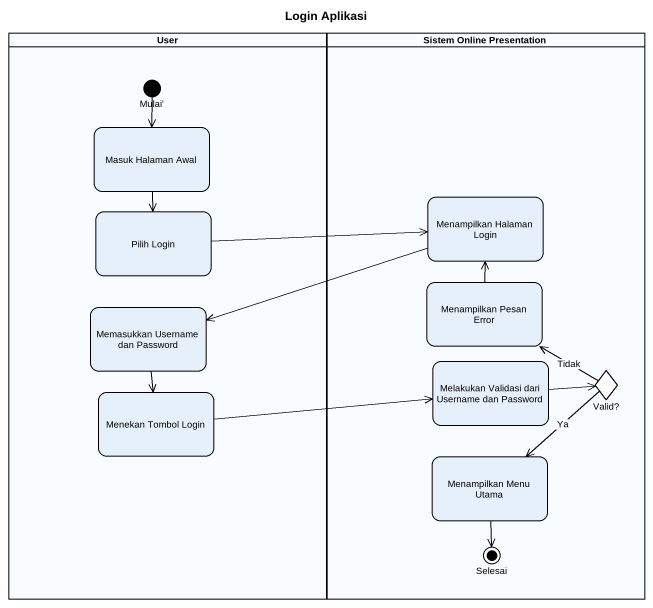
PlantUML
@startuml
title Login Aplikasi
hide empty description
state User <<partition>> {
  state "Mulai'" as Mulai <<start>>
  state "Masuk Halaman Awal" as Masuk_Halaman_Awal
  state "Pilih Login" as Pilih_Login
  state "Memasukkan Username dan Password" as Memasukkan_Username_dan
  state "Menekan Tombol Login" as Menekan_Tombol_Login
}
state "Sistem Online Presentation" as Sistem_Online_Presentation <<partition>> {
  state "Menampilkan Halaman Login" as Menampilkan_Halaman_Login
  state "Menampilkan Pesan Error" as Menampilkan_Pesan_Error
  state "Melakukan Validasi dari Username dan Password" as Melakukan_Validasi_dari
  state "Valid?" as Valid <<choice>>
  state "Menampilkan Menu Utama" as Menampilkan_Menu_Utama
  state Selesai <<end>>
}
Mulai --> Masuk_Halaman_Awal
Masuk_Halaman_Awal --> Pilih_Login
Pilih_Login -right-> Menampilkan_Halaman_Login
Menampilkan_Halaman_Login -left-> Memasukkan_Username_dan
Menampilkan_Pesan_Error -up-> Menampilkan_Halaman_Login
Memasukkan_Username_dan --> Menekan_Tombol_Login
Melakukan_Validasi_dari -right-> Valid
Valid -left-> Menampilkan_Pesan_Error : Tidak
Valid --> Menampilkan_Menu_Utama : Ya
Menekan_Tombol_Login -right-> Melakukan_Validasi_dari
Menampilkan_Menu_Utama --> Selesai
@enduml
